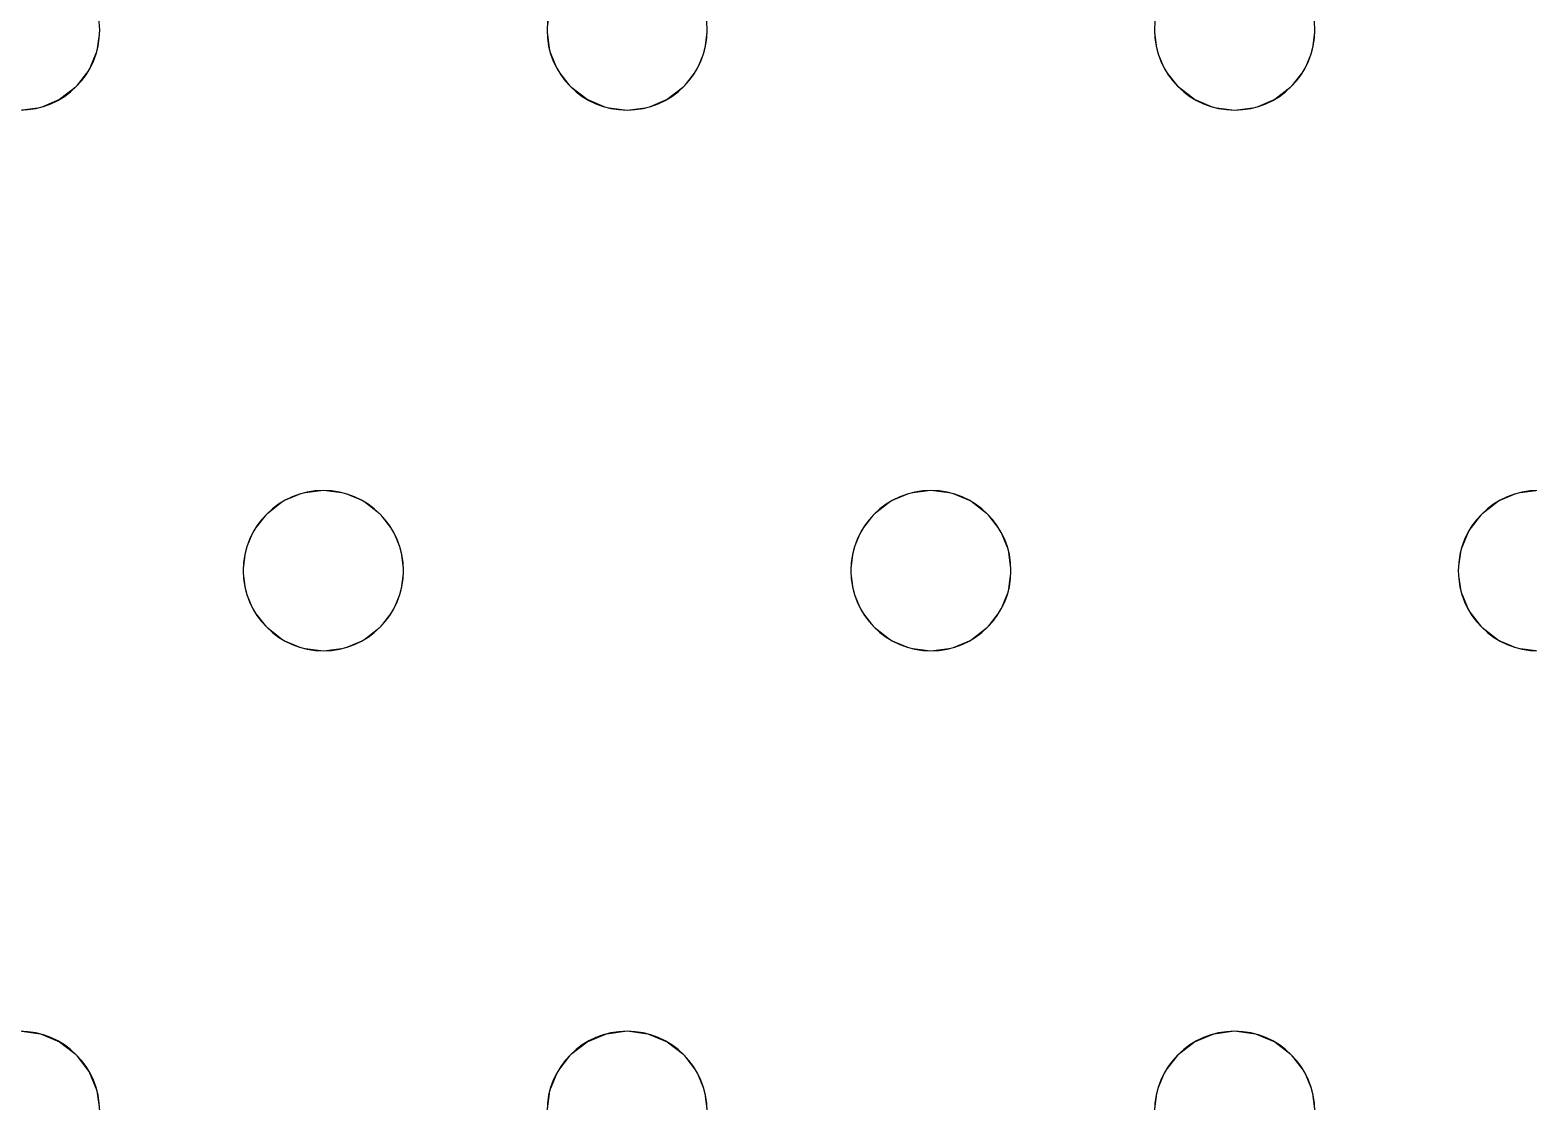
# Model space of a CAD drawing. Header units: millimetres. Extents: x -1 to 1201, y -701 to 1.
# Drawn here: x 231.4 to 306.2, y -259.5 to -206 of the extents above; entities that cross this region are included whole.
import ezdxf

# ---------------------------------------------------------------- set-up
doc = ezdxf.new("R2010")
doc.units = ezdxf.units.MM
doc.layers.add('IQ_200_3D', color=1, linetype='Continuous')
doc.layers.add('IQ_204_2D', color=7, linetype='Continuous')

msp = doc.modelspace()

# ---------------------------------------------------------------- linework, layer by layer
at = {"layer": 'IQ_200_3D', "lineweight": 18}
for points, invisible_edges in [([(257.216, -206, 890), (257.352, -204.965, 890), (234.882, -206, 890), (234.746, -207.035, 890)], 10), ([(234.746, -207.035, 890), (234.347, -208, 890), (257.352, -207.035, 890), (257.216, -206, 890)], 10), ([(234.746, -207.035, 888), (234.882, -206, 888), (257.216, -206, 888), (257.352, -207.035, 888)], 10), ([(234.746, -207.035, 890), (234.882, -206, 890), (234.882, -206, 888), (234.746, -207.035, 888)], 8), ([(257.216, -206, 890), (257.352, -207.035, 890), (257.352, -207.035, 888), (257.216, -206, 888)], 2), ([(287.549, -206, 890), (265.216, -206, 890), (265.079, -207.035, 890), (287.685, -207.035, 890)], 5), ([(265.079, -207.035, 888), (265.216, -206, 888), (287.549, -206, 888), (287.685, -207.035, 888)], 10), ([(265.079, -207.035, 890), (265.216, -206, 890), (265.216, -206, 888), (265.079, -207.035, 888)], 8), ([(287.549, -206, 890), (287.685, -207.035, 890), (287.685, -207.035, 888), (287.549, -206, 888)], 2), ([(295.413, -207.035, 890), (318.019, -207.035, 890), (317.882, -206, 890), (295.549, -206, 890)], 5), ([(317.882, -206, 888), (318.019, -207.035, 888), (295.413, -207.035, 888), (295.549, -206, 888)], 10), ([(295.413, -207.035, 890), (295.549, -206, 890), (295.549, -206, 888), (295.413, -207.035, 888)], 8), ([(234.347, -208, 890), (257.752, -208, 890), (257.352, -207.035, 890)], 13), ([(234.347, -208, 888), (234.746, -207.035, 888), (257.352, -207.035, 888), (257.752, -208, 888)], 10), ([(234.347, -208, 890), (234.746, -207.035, 890), (234.746, -207.035, 888), (234.347, -208, 888)], 10), ([(257.352, -207.035, 890), (257.752, -208, 890), (257.752, -208, 888), (257.352, -207.035, 888)], 10), ([(287.685, -207.035, 890), (265.079, -207.035, 890), (264.68, -208, 890), (288.085, -208, 890)], 5), ([(264.68, -208, 888), (265.079, -207.035, 888), (287.685, -207.035, 888), (288.085, -208, 888)], 10), ([(264.68, -208, 890), (265.079, -207.035, 890), (265.079, -207.035, 888), (264.68, -208, 888)], 10), ([(287.685, -207.035, 890), (288.085, -208, 890), (288.085, -208, 888), (287.685, -207.035, 888)], 10), ([(318.019, -207.035, 890), (295.413, -207.035, 890), (295.013, -208, 890), (318.418, -208, 890)], 5), ([(318.418, -208, 888), (306.716, -229, 888), (295.013, -208, 888), (318.019, -207.035, 888)], 7), ([(295.013, -208, 888), (295.413, -207.035, 888), (318.019, -207.035, 888)], 14), ([(295.013, -208, 890), (295.413, -207.035, 890), (295.413, -207.035, 888), (295.013, -208, 888)], 10), ([(234.347, -208, 890), (233.711, -208.828, 890), (246.049, -229, 890), (257.752, -208, 890)], 14), ([(246.049, -229, 888), (245.014, -229.136, 888), (233.711, -208.828, 888), (234.347, -208, 888)], 10), ([(233.711, -208.828, 890), (234.347, -208, 890), (234.347, -208, 888), (233.711, -208.828, 888)], 10), ([(246.049, -229, 888), (234.347, -208, 888), (257.752, -208, 888), (258.387, -208.828, 888)], 11), ([(258.387, -208.828, 890), (257.752, -208, 890), (246.049, -229, 890), (247.084, -229.136, 890)], 10), ([(257.752, -208, 890), (258.387, -208.828, 890), (258.387, -208.828, 888), (257.752, -208, 888)], 10), ([(264.68, -208, 890), (264.044, -208.828, 890), (276.382, -229, 890), (288.085, -208, 890)], 14), ([(264.044, -208.828, 888), (264.68, -208, 888), (276.382, -229, 888), (275.347, -229.136, 888)], 10), ([(264.044, -208.828, 890), (264.68, -208, 890), (264.68, -208, 888), (264.044, -208.828, 888)], 10), ([(264.68, -208, 888), (288.085, -208, 888), (276.382, -229, 888)], 15), ([(288.721, -208.828, 890), (288.085, -208, 890), (276.382, -229, 890)], 14), ([(288.721, -208.828, 888), (277.418, -229.136, 888), (276.382, -229, 888), (288.085, -208, 888)], 5), ([(288.085, -208, 890), (288.721, -208.828, 890), (288.721, -208.828, 888), (288.085, -208, 888)], 10), ([(306.716, -229, 890), (318.418, -208, 890), (295.013, -208, 890), (294.378, -208.828, 890)], 11), ([(306.716, -229, 888), (305.68, -229.136, 888), (294.378, -208.828, 888), (295.013, -208, 888)], 10), ([(294.378, -208.828, 890), (295.013, -208, 890), (295.013, -208, 888), (294.378, -208.828, 888)], 10), ([(233.711, -208.828, 890), (232.882, -209.464, 890), (245.014, -229.136, 890), (246.049, -229, 890)], 10), ([(232.882, -209.464, 888), (233.711, -208.828, 888), (245.014, -229.136, 888)], 14), ([(232.882, -209.464, 890), (233.711, -208.828, 890), (233.711, -208.828, 888), (232.882, -209.464, 888)], 10), ([(247.084, -229.136, 888), (246.049, -229, 888), (258.387, -208.828, 888), (259.216, -209.464, 888)], 10), ([(259.216, -209.464, 890), (258.387, -208.828, 890), (247.084, -229.136, 890), (248.049, -229.536, 890)], 10), ([(258.387, -208.828, 890), (259.216, -209.464, 890), (259.216, -209.464, 888), (258.387, -208.828, 888)], 10), ([(264.044, -208.828, 890), (263.216, -209.464, 890), (275.347, -229.136, 890), (276.382, -229, 890)], 10), ([(263.216, -209.464, 888), (264.044, -208.828, 888), (275.347, -229.136, 888), (274.382, -229.536, 888)], 10), ([(263.216, -209.464, 890), (264.044, -208.828, 890), (264.044, -208.828, 888), (263.216, -209.464, 888)], 10), ([(277.418, -229.136, 890), (289.549, -209.464, 890), (288.721, -208.828, 890), (276.382, -229, 890)], 5), ([(289.549, -209.464, 888), (277.418, -229.136, 888), (288.721, -208.828, 888)], 3), ([(288.721, -208.828, 890), (289.549, -209.464, 890), (289.549, -209.464, 888), (288.721, -208.828, 888)], 10), ([(294.378, -208.828, 890), (293.549, -209.464, 890), (305.68, -229.136, 890), (306.716, -229, 890)], 10), ([(305.68, -229.136, 888), (304.716, -229.536, 888), (293.549, -209.464, 888), (294.378, -208.828, 888)], 10), ([(293.549, -209.464, 890), (294.378, -208.828, 890), (294.378, -208.828, 888), (293.549, -209.464, 888)], 10), ([(219.18, -231, 890), (242.585, -231, 890), (230.882, -210, 890)], 15), ([(230.882, -210, 888), (243.221, -230.172, 888), (242.585, -231, 888), (219.18, -231, 888)], 13), ([(243.221, -230.172, 890), (231.918, -209.864, 890), (230.882, -210, 890), (242.585, -231, 890)], 5), ([(243.221, -230.172, 888), (230.882, -210, 888), (231.918, -209.864, 888), (244.049, -229.536, 888)], 5), ([(231.918, -209.864, 888), (230.882, -210, 888), (230.882, -210, 890), (231.918, -209.864, 890)], 10), ([(244.049, -229.536, 890), (232.882, -209.464, 890), (231.918, -209.864, 890), (243.221, -230.172, 890)], 5), ([(232.882, -209.464, 888), (245.014, -229.136, 888), (244.049, -229.536, 888), (231.918, -209.864, 888)], 5), ([(231.918, -209.864, 890), (232.882, -209.464, 890), (232.882, -209.464, 888), (231.918, -209.864, 888)], 10), ([(232.882, -209.464, 890), (244.049, -229.536, 890), (245.014, -229.136, 890)], 13), ([(248.049, -229.536, 888), (247.084, -229.136, 888), (259.216, -209.464, 888), (260.18, -209.864, 888)], 10), ([(260.18, -209.864, 890), (259.216, -209.464, 890), (248.049, -229.536, 890), (248.878, -230.172, 890)], 10), ([(260.18, -209.864, 888), (261.216, -210, 888), (248.878, -230.172, 888), (248.049, -229.536, 888)], 10), ([(261.216, -210, 890), (260.18, -209.864, 890), (248.878, -230.172, 890), (249.513, -231, 890)], 10), ([(249.513, -231, 888), (248.878, -230.172, 888), (261.216, -210, 888), (272.918, -231, 888)], 14), ([(272.918, -231, 890), (261.216, -210, 890), (249.513, -231, 890), (272.519, -231.965, 890)], 7), ([(259.216, -209.464, 890), (260.18, -209.864, 890), (260.18, -209.864, 888), (259.216, -209.464, 888)], 10), ([(261.216, -210, 888), (260.18, -209.864, 888), (260.18, -209.864, 890), (261.216, -210, 890)], 10), ([(262.251, -209.864, 890), (261.216, -210, 890), (273.554, -230.172, 890), (274.382, -229.536, 890)], 10), ([(273.554, -230.172, 888), (261.216, -210, 888), (262.251, -209.864, 888), (274.382, -229.536, 888)], 5), ([(262.251, -209.864, 888), (261.216, -210, 888), (261.216, -210, 890), (262.251, -209.864, 890)], 10), ([(272.918, -231, 890), (273.554, -230.172, 890), (261.216, -210, 890)], 14), ([(261.216, -210, 888), (273.554, -230.172, 888), (272.918, -231, 888)], 13), ([(263.216, -209.464, 890), (262.251, -209.864, 890), (274.382, -229.536, 890), (275.347, -229.136, 890)], 10), ([(274.382, -229.536, 888), (262.251, -209.864, 888), (263.216, -209.464, 888)], 13), ([(262.251, -209.864, 890), (263.216, -209.464, 890), (263.216, -209.464, 888), (262.251, -209.864, 888)], 10), ([(289.549, -209.464, 890), (277.418, -229.136, 890), (278.382, -229.536, 890)], 13), ([(278.382, -229.536, 888), (277.418, -229.136, 888), (289.549, -209.464, 888), (290.514, -209.864, 888)], 10), ([(290.514, -209.864, 890), (289.549, -209.464, 890), (278.382, -229.536, 890), (279.211, -230.172, 890)], 10), ([(290.514, -209.864, 888), (291.549, -210, 888), (279.211, -230.172, 888), (278.382, -229.536, 888)], 10), ([(291.549, -210, 890), (290.514, -209.864, 890), (279.211, -230.172, 890), (279.847, -231, 890)], 10), ([(279.847, -231, 888), (279.211, -230.172, 888), (291.549, -210, 888), (303.252, -231, 888)], 14), ([(303.252, -231, 890), (291.549, -210, 890), (279.847, -231, 890), (302.852, -231.965, 890)], 7), ([(289.549, -209.464, 890), (290.514, -209.864, 890), (290.514, -209.864, 888), (289.549, -209.464, 888)], 10), ([(291.549, -210, 888), (290.514, -209.864, 888), (290.514, -209.864, 890), (291.549, -210, 890)], 10), ([(303.887, -230.172, 890), (304.716, -229.536, 890), (292.584, -209.864, 890), (291.549, -210, 890)], 10), ([(303.887, -230.172, 888), (303.252, -231, 888), (291.549, -210, 888), (292.584, -209.864, 888)], 10), ([(292.584, -209.864, 888), (291.549, -210, 888), (291.549, -210, 890), (292.584, -209.864, 890)], 10), ([(303.887, -230.172, 890), (291.549, -210, 890), (303.252, -231, 890)], 3), ([(293.549, -209.464, 890), (292.584, -209.864, 890), (304.716, -229.536, 890), (305.68, -229.136, 890)], 10), ([(304.716, -229.536, 888), (303.887, -230.172, 888), (292.584, -209.864, 888), (293.549, -209.464, 888)], 10), ([(292.584, -209.864, 890), (293.549, -209.464, 890), (293.549, -209.464, 888), (292.584, -209.864, 888)], 10), ([(244.049, -229.536, 890), (243.221, -230.172, 890), (243.221, -230.172, 888), (244.049, -229.536, 888)], 10), ([(245.014, -229.136, 890), (244.049, -229.536, 890), (244.049, -229.536, 888), (245.014, -229.136, 888)], 10), ([(245.014, -229.136, 888), (246.049, -229, 888), (246.049, -229, 890), (245.014, -229.136, 890)], 10), ([(246.049, -229, 888), (247.084, -229.136, 888), (247.084, -229.136, 890), (246.049, -229, 890)], 10), ([(248.049, -229.536, 890), (247.084, -229.136, 890), (247.084, -229.136, 888), (248.049, -229.536, 888)], 10), ([(248.878, -230.172, 890), (248.049, -229.536, 890), (248.049, -229.536, 888), (248.878, -230.172, 888)], 10), ([(274.382, -229.536, 890), (273.554, -230.172, 890), (273.554, -230.172, 888), (274.382, -229.536, 888)], 10), ([(275.347, -229.136, 890), (274.382, -229.536, 890), (274.382, -229.536, 888), (275.347, -229.136, 888)], 10), ([(275.347, -229.136, 888), (276.382, -229, 888), (276.382, -229, 890), (275.347, -229.136, 890)], 10), ([(276.382, -229, 888), (277.418, -229.136, 888), (277.418, -229.136, 890), (276.382, -229, 890)], 10), ([(278.382, -229.536, 890), (277.418, -229.136, 890), (277.418, -229.136, 888), (278.382, -229.536, 888)], 10), ([(279.211, -230.172, 890), (278.382, -229.536, 890), (278.382, -229.536, 888), (279.211, -230.172, 888)], 10), ([(304.716, -229.536, 890), (303.887, -230.172, 890), (303.887, -230.172, 888), (304.716, -229.536, 888)], 10), ([(305.68, -229.136, 890), (304.716, -229.536, 890), (304.716, -229.536, 888), (305.68, -229.136, 888)], 10), ([(305.68, -229.136, 888), (306.716, -229, 888), (306.716, -229, 890), (305.68, -229.136, 890)], 10), ([(243.221, -230.172, 890), (242.585, -231, 890), (242.585, -231, 888), (243.221, -230.172, 888)], 10), ([(249.513, -231, 890), (248.878, -230.172, 890), (248.878, -230.172, 888), (249.513, -231, 888)], 10), ([(273.554, -230.172, 890), (272.918, -231, 890), (272.918, -231, 888), (273.554, -230.172, 888)], 10), ([(279.847, -231, 890), (279.211, -230.172, 890), (279.211, -230.172, 888), (279.847, -231, 888)], 10), ([(303.887, -230.172, 890), (303.252, -231, 890), (303.252, -231, 888), (303.887, -230.172, 888)], 10), ([(219.18, -231, 890), (219.579, -231.965, 890), (242.185, -231.965, 890), (242.585, -231, 890)], 10), ([(219.18, -231, 888), (242.585, -231, 888), (242.185, -231.965, 888), (219.579, -231.965, 888)], 5), ([(242.585, -231, 890), (242.185, -231.965, 890), (242.185, -231.965, 888), (242.585, -231, 888)], 10), ([(249.513, -231, 890), (249.913, -231.965, 890), (272.519, -231.965, 890)], 14), ([(272.519, -231.965, 888), (249.913, -231.965, 888), (249.513, -231, 888), (272.918, -231, 888)], 5), ([(249.913, -231.965, 890), (249.513, -231, 890), (249.513, -231, 888), (249.913, -231.965, 888)], 10), ([(272.918, -231, 890), (272.519, -231.965, 890), (272.519, -231.965, 888), (272.918, -231, 888)], 10), ([(279.847, -231, 890), (280.246, -231.965, 890), (302.852, -231.965, 890)], 14), ([(302.852, -231.965, 888), (280.246, -231.965, 888), (279.847, -231, 888), (303.252, -231, 888)], 5), ([(280.246, -231.965, 890), (279.847, -231, 890), (279.847, -231, 888), (280.246, -231.965, 888)], 10), ([(303.252, -231, 890), (302.852, -231.965, 890), (302.852, -231.965, 888), (303.252, -231, 888)], 10), ([(219.579, -231.965, 890), (219.716, -233, 890), (242.049, -233, 890), (242.185, -231.965, 890)], 10), ([(242.049, -233, 888), (219.716, -233, 888), (219.579, -231.965, 888), (242.185, -231.965, 888)], 5), ([(242.185, -231.965, 890), (242.049, -233, 890), (242.049, -233, 888), (242.185, -231.965, 888)], 8), ([(249.913, -231.965, 890), (250.049, -233, 890), (272.382, -233, 890), (272.519, -231.965, 890)], 10), ([(272.382, -233, 888), (250.049, -233, 888), (249.913, -231.965, 888), (272.519, -231.965, 888)], 5), ([(250.049, -233, 890), (249.913, -231.965, 890), (249.913, -231.965, 888), (250.049, -233, 888)], 2), ([(272.519, -231.965, 890), (272.382, -233, 890), (272.382, -233, 888), (272.519, -231.965, 888)], 8), ([(280.246, -231.965, 890), (280.382, -233, 890), (302.716, -233, 890), (302.852, -231.965, 890)], 10), ([(302.716, -233, 888), (280.382, -233, 888), (280.246, -231.965, 888), (302.852, -231.965, 888)], 5), ([(280.382, -233, 890), (280.246, -231.965, 890), (280.246, -231.965, 888), (280.382, -233, 888)], 2), ([(302.852, -231.965, 890), (302.716, -233, 890), (302.716, -233, 888), (302.852, -231.965, 888)], 8), ([(242.049, -233, 890), (219.716, -233, 890), (219.579, -234.035, 890), (242.185, -234.035, 890)], 5), ([(219.579, -234.035, 888), (219.716, -233, 888), (242.049, -233, 888), (242.185, -234.035, 888)], 10), ([(242.049, -233, 890), (242.185, -234.035, 890), (242.185, -234.035, 888), (242.049, -233, 888)], 2), ([(272.382, -233, 890), (250.049, -233, 890), (249.913, -234.035, 890), (272.519, -234.035, 890)], 5), ([(272.382, -233, 888), (272.519, -234.035, 888), (249.913, -234.035, 888), (250.049, -233, 888)], 10), ([(249.913, -234.035, 890), (250.049, -233, 890), (250.049, -233, 888), (249.913, -234.035, 888)], 8), ([(272.382, -233, 890), (272.519, -234.035, 890), (272.519, -234.035, 888), (272.382, -233, 888)], 2), ([(302.716, -233, 890), (280.382, -233, 890), (280.246, -234.035, 890), (302.852, -234.035, 890)], 5), ([(302.716, -233, 888), (302.852, -234.035, 888), (280.246, -234.035, 888), (280.382, -233, 888)], 10), ([(280.246, -234.035, 890), (280.382, -233, 890), (280.382, -233, 888), (280.246, -234.035, 888)], 8), ([(302.716, -233, 890), (302.852, -234.035, 890), (302.852, -234.035, 888), (302.716, -233, 888)], 2), ([(242.185, -234.035, 890), (219.579, -234.035, 890), (219.18, -235, 890), (242.585, -235, 890)], 5), ([(219.18, -235, 888), (242.185, -234.035, 888), (242.585, -235, 888), (230.882, -256, 888)], 13), ([(242.185, -234.035, 888), (219.18, -235, 888), (219.579, -234.035, 888)], 13), ([(242.185, -234.035, 890), (242.585, -235, 890), (242.585, -235, 888), (242.185, -234.035, 888)], 10), ([(272.519, -234.035, 890), (249.913, -234.035, 890), (249.513, -235, 890)], 13), ([(249.513, -235, 890), (261.216, -256, 890), (272.918, -235, 890), (272.519, -234.035, 890)], 11), ([(272.519, -234.035, 888), (272.918, -235, 888), (249.513, -235, 888), (249.913, -234.035, 888)], 10), ([(249.513, -235, 890), (249.913, -234.035, 890), (249.913, -234.035, 888), (249.513, -235, 888)], 10), ([(272.519, -234.035, 890), (272.918, -235, 890), (272.918, -235, 888), (272.519, -234.035, 888)], 10), ([(302.852, -234.035, 890), (280.246, -234.035, 890), (279.847, -235, 890), (303.252, -235, 890)], 5), ([(302.852, -234.035, 888), (303.252, -235, 888), (279.847, -235, 888), (280.246, -234.035, 888)], 10), ([(279.847, -235, 890), (280.246, -234.035, 890), (280.246, -234.035, 888), (279.847, -235, 888)], 10), ([(302.852, -234.035, 890), (303.252, -235, 890), (303.252, -235, 888), (302.852, -234.035, 888)], 10), ([(230.882, -256, 890), (243.221, -235.828, 890), (242.585, -235, 890), (219.18, -235, 890)], 13), ([(243.221, -235.828, 888), (231.918, -256.136, 888), (230.882, -256, 888), (242.585, -235, 888)], 5), ([(242.585, -235, 890), (243.221, -235.828, 890), (243.221, -235.828, 888), (242.585, -235, 888)], 10), ([(249.513, -235, 890), (248.878, -235.828, 890), (261.216, -256, 890)], 14), ([(249.513, -235, 888), (272.918, -235, 888), (261.216, -256, 888), (248.878, -235.828, 888)], 7), ([(248.878, -235.828, 890), (249.513, -235, 890), (249.513, -235, 888), (248.878, -235.828, 888)], 10), ([(272.918, -235, 890), (261.216, -256, 890), (273.554, -235.828, 890)], 3), ([(273.554, -235.828, 888), (262.251, -256.136, 888), (261.216, -256, 888), (272.918, -235, 888)], 5), ([(272.918, -235, 890), (273.554, -235.828, 890), (273.554, -235.828, 888), (272.918, -235, 888)], 10), ([(279.847, -235, 890), (279.211, -235.828, 890), (291.549, -256, 890)], 14), ([(291.549, -256, 888), (290.514, -256.136, 888), (279.211, -235.828, 888), (279.847, -235, 888)], 10), ([(279.211, -235.828, 890), (279.847, -235, 890), (279.847, -235, 888), (279.211, -235.828, 888)], 10), ([(303.252, -235, 890), (279.847, -235, 890), (291.549, -256, 890), (303.887, -235.828, 890)], 7), ([(303.252, -235, 888), (303.887, -235.828, 888), (291.549, -256, 888), (279.847, -235, 888)], 14), ([(303.252, -235, 890), (303.887, -235.828, 890), (303.887, -235.828, 888), (303.252, -235, 888)], 10), ([(231.918, -256.136, 890), (244.049, -236.464, 890), (243.221, -235.828, 890), (230.882, -256, 890)], 5), ([(244.049, -236.464, 888), (232.882, -256.536, 888), (231.918, -256.136, 888), (243.221, -235.828, 888)], 5), ([(243.221, -235.828, 890), (244.049, -236.464, 890), (244.049, -236.464, 888), (243.221, -235.828, 888)], 10), ([(248.878, -235.828, 890), (248.049, -236.464, 890), (260.18, -256.136, 890), (261.216, -256, 890)], 10), ([(260.18, -256.136, 888), (248.049, -236.464, 888), (248.878, -235.828, 888), (261.216, -256, 888)], 5), ([(248.049, -236.464, 890), (248.878, -235.828, 890), (248.878, -235.828, 888), (248.049, -236.464, 888)], 10), ([(262.251, -256.136, 890), (274.382, -236.464, 890), (273.554, -235.828, 890), (261.216, -256, 890)], 5), ([(274.382, -236.464, 888), (263.216, -256.536, 888), (262.251, -256.136, 888), (273.554, -235.828, 888)], 5), ([(273.554, -235.828, 890), (274.382, -236.464, 890), (274.382, -236.464, 888), (273.554, -235.828, 888)], 10), ([(279.211, -235.828, 890), (278.382, -236.464, 890), (290.514, -256.136, 890), (291.549, -256, 890)], 10), ([(290.514, -256.136, 888), (278.382, -236.464, 888), (279.211, -235.828, 888)], 13), ([(278.382, -236.464, 890), (279.211, -235.828, 890), (279.211, -235.828, 888), (278.382, -236.464, 888)], 10), ([(292.584, -256.136, 890), (304.716, -236.464, 890), (303.887, -235.828, 890), (291.549, -256, 890)], 5), ([(292.584, -256.136, 888), (291.549, -256, 888), (303.887, -235.828, 888), (304.716, -236.464, 888)], 10), ([(303.887, -235.828, 890), (304.716, -236.464, 890), (304.716, -236.464, 888), (303.887, -235.828, 888)], 10), ([(244.049, -236.464, 890), (231.918, -256.136, 890), (232.882, -256.536, 890)], 13), ([(245.014, -236.864, 890), (244.049, -236.464, 890), (232.882, -256.536, 890), (233.711, -257.172, 890)], 10), ([(245.014, -236.864, 888), (232.882, -256.536, 888), (244.049, -236.464, 888)], 3), ([(245.014, -236.864, 888), (246.049, -237, 888), (233.711, -257.172, 888), (232.882, -256.536, 888)], 10), ([(246.049, -237, 890), (245.014, -236.864, 890), (233.711, -257.172, 890), (234.347, -258, 890)], 10), ([(234.347, -258, 888), (233.711, -257.172, 888), (246.049, -237, 888)], 14), ([(257.752, -258, 890), (246.049, -237, 890), (234.347, -258, 890)], 15), ([(234.347, -258, 888), (246.049, -237, 888), (257.752, -258, 888), (257.352, -258.965, 888)], 11), ([(244.049, -236.464, 890), (245.014, -236.864, 890), (245.014, -236.864, 888), (244.049, -236.464, 888)], 10), ([(246.049, -237, 888), (245.014, -236.864, 888), (245.014, -236.864, 890), (246.049, -237, 890)], 10), ([(258.387, -257.172, 890), (247.084, -236.864, 890), (246.049, -237, 890), (257.752, -258, 890)], 5), ([(258.387, -257.172, 888), (257.752, -258, 888), (246.049, -237, 888), (247.084, -236.864, 888)], 10), ([(247.084, -236.864, 888), (246.049, -237, 888), (246.049, -237, 890), (247.084, -236.864, 890)], 10), ([(248.049, -236.464, 890), (247.084, -236.864, 890), (259.216, -256.536, 890), (260.18, -256.136, 890)], 10), ([(247.084, -236.864, 888), (248.049, -236.464, 888), (259.216, -256.536, 888), (258.387, -257.172, 888)], 10), ([(247.084, -236.864, 890), (248.049, -236.464, 890), (248.049, -236.464, 888), (247.084, -236.864, 888)], 10), ([(247.084, -236.864, 890), (258.387, -257.172, 890), (259.216, -256.536, 890)], 13), ([(248.049, -236.464, 888), (260.18, -256.136, 888), (259.216, -256.536, 888)], 13), ([(274.382, -236.464, 890), (262.251, -256.136, 890), (263.216, -256.536, 890)], 13), ([(275.347, -236.864, 890), (274.382, -236.464, 890), (263.216, -256.536, 890), (264.044, -257.172, 890)], 10), ([(275.347, -236.864, 888), (264.044, -257.172, 888), (263.216, -256.536, 888), (274.382, -236.464, 888)], 5), ([(276.382, -237, 890), (275.347, -236.864, 890), (264.044, -257.172, 890), (264.68, -258, 890)], 10), ([(276.382, -237, 888), (264.68, -258, 888), (264.044, -257.172, 888), (275.347, -236.864, 888)], 5), ([(276.382, -237, 890), (264.68, -258, 890), (288.085, -258, 890), (288.721, -257.172, 890)], 11), ([(288.085, -258, 888), (264.68, -258, 888), (276.382, -237, 888), (288.721, -257.172, 888)], 7), ([(274.382, -236.464, 890), (275.347, -236.864, 890), (275.347, -236.864, 888), (274.382, -236.464, 888)], 10), ([(276.382, -237, 888), (275.347, -236.864, 888), (275.347, -236.864, 890), (276.382, -237, 890)], 10), ([(277.418, -236.864, 890), (276.382, -237, 890), (288.721, -257.172, 890), (289.549, -256.536, 890)], 10), ([(288.721, -257.172, 888), (276.382, -237, 888), (277.418, -236.864, 888), (289.549, -256.536, 888)], 5), ([(277.418, -236.864, 888), (276.382, -237, 888), (276.382, -237, 890), (277.418, -236.864, 890)], 10), ([(278.382, -236.464, 890), (277.418, -236.864, 890), (289.549, -256.536, 890), (290.514, -256.136, 890)], 10), ([(289.549, -256.536, 888), (277.418, -236.864, 888), (278.382, -236.464, 888), (290.514, -256.136, 888)], 5), ([(277.418, -236.864, 890), (278.382, -236.464, 890), (278.382, -236.464, 888), (277.418, -236.864, 888)], 10), ([(304.716, -236.464, 890), (292.584, -256.136, 890), (293.549, -256.536, 890)], 13), ([(293.549, -256.536, 888), (292.584, -256.136, 888), (304.716, -236.464, 888), (305.68, -236.864, 888)], 10), ([(305.68, -236.864, 890), (304.716, -236.464, 890), (293.549, -256.536, 890), (294.378, -257.172, 890)], 10), ([(305.68, -236.864, 888), (306.716, -237, 888), (294.378, -257.172, 888), (293.549, -256.536, 888)], 10), ([(306.716, -237, 890), (305.68, -236.864, 890), (294.378, -257.172, 890), (295.013, -258, 890)], 10), ([(306.716, -237, 888), (295.013, -258, 888), (294.378, -257.172, 888)], 13), ([(295.013, -258, 890), (318.418, -258, 890), (306.716, -237, 890)], 15), ([(318.418, -258, 888), (318.019, -258.965, 888), (295.013, -258, 888), (306.716, -237, 888)], 14), ([(304.716, -236.464, 890), (305.68, -236.864, 890), (305.68, -236.864, 888), (304.716, -236.464, 888)], 10), ([(306.716, -237, 888), (305.68, -236.864, 888), (305.68, -236.864, 890), (306.716, -237, 890)], 10), ([(230.882, -256, 888), (231.918, -256.136, 888), (231.918, -256.136, 890), (230.882, -256, 890)], 10), ([(232.882, -256.536, 890), (231.918, -256.136, 890), (231.918, -256.136, 888), (232.882, -256.536, 888)], 10), ([(233.711, -257.172, 890), (232.882, -256.536, 890), (232.882, -256.536, 888), (233.711, -257.172, 888)], 10), ([(259.216, -256.536, 890), (258.387, -257.172, 890), (258.387, -257.172, 888), (259.216, -256.536, 888)], 10), ([(260.18, -256.136, 890), (259.216, -256.536, 890), (259.216, -256.536, 888), (260.18, -256.136, 888)], 10), ([(260.18, -256.136, 888), (261.216, -256, 888), (261.216, -256, 890), (260.18, -256.136, 890)], 10), ([(261.216, -256, 888), (262.251, -256.136, 888), (262.251, -256.136, 890), (261.216, -256, 890)], 10), ([(263.216, -256.536, 890), (262.251, -256.136, 890), (262.251, -256.136, 888), (263.216, -256.536, 888)], 10), ([(264.044, -257.172, 890), (263.216, -256.536, 890), (263.216, -256.536, 888), (264.044, -257.172, 888)], 10), ([(289.549, -256.536, 890), (288.721, -257.172, 890), (288.721, -257.172, 888), (289.549, -256.536, 888)], 10), ([(290.514, -256.136, 890), (289.549, -256.536, 890), (289.549, -256.536, 888), (290.514, -256.136, 888)], 10), ([(290.514, -256.136, 888), (291.549, -256, 888), (291.549, -256, 890), (290.514, -256.136, 890)], 10), ([(291.549, -256, 888), (292.584, -256.136, 888), (292.584, -256.136, 890), (291.549, -256, 890)], 10), ([(293.549, -256.536, 890), (292.584, -256.136, 890), (292.584, -256.136, 888), (293.549, -256.536, 888)], 10), ([(294.378, -257.172, 890), (293.549, -256.536, 890), (293.549, -256.536, 888), (294.378, -257.172, 888)], 10), ([(234.347, -258, 890), (233.711, -257.172, 890), (233.711, -257.172, 888), (234.347, -258, 888)], 10), ([(258.387, -257.172, 890), (257.752, -258, 890), (257.752, -258, 888), (258.387, -257.172, 888)], 10), ([(264.68, -258, 890), (264.044, -257.172, 890), (264.044, -257.172, 888), (264.68, -258, 888)], 10), ([(288.721, -257.172, 890), (288.085, -258, 890), (288.085, -258, 888), (288.721, -257.172, 888)], 10), ([(295.013, -258, 890), (294.378, -257.172, 890), (294.378, -257.172, 888), (295.013, -258, 888)], 10), ([(234.347, -258, 890), (234.746, -258.965, 890), (257.352, -258.965, 890), (257.752, -258, 890)], 10), ([(234.746, -258.965, 888), (234.347, -258, 888), (257.352, -258.965, 888), (257.216, -260, 888)], 10), ([(234.746, -258.965, 890), (234.347, -258, 890), (234.347, -258, 888), (234.746, -258.965, 888)], 10), ([(257.752, -258, 890), (257.352, -258.965, 890), (257.352, -258.965, 888), (257.752, -258, 888)], 10), ([(287.685, -258.965, 890), (264.68, -258, 890), (265.079, -258.965, 890), (287.549, -260, 890)], 5), ([(264.68, -258, 890), (287.685, -258.965, 890), (288.085, -258, 890)], 13), ([(287.685, -258.965, 888), (265.079, -258.965, 888), (264.68, -258, 888), (288.085, -258, 888)], 5), ([(265.079, -258.965, 890), (264.68, -258, 890), (264.68, -258, 888), (265.079, -258.965, 888)], 10), ([(288.085, -258, 890), (287.685, -258.965, 890), (287.685, -258.965, 888), (288.085, -258, 888)], 10), ([(295.013, -258, 890), (295.413, -258.965, 890), (318.019, -258.965, 890), (318.418, -258, 890)], 10), ([(295.413, -258.965, 888), (295.013, -258, 888), (318.019, -258.965, 888), (317.882, -260, 888)], 10), ([(295.413, -258.965, 890), (295.013, -258, 890), (295.013, -258, 888), (295.413, -258.965, 888)], 10), ([(234.746, -258.965, 890), (234.882, -260, 890), (257.216, -260, 890), (257.352, -258.965, 890)], 10), ([(257.216, -260, 888), (257.352, -261.035, 888), (234.882, -260, 888), (234.746, -258.965, 888)], 10), ([(234.882, -260, 890), (234.746, -258.965, 890), (234.746, -258.965, 888), (234.882, -260, 888)], 2), ([(257.352, -258.965, 890), (257.216, -260, 890), (257.216, -260, 888), (257.352, -258.965, 888)], 8), ([(287.549, -260, 890), (265.079, -258.965, 890), (265.216, -260, 890), (287.685, -261.035, 890)], 5), ([(287.549, -260, 888), (265.216, -260, 888), (265.079, -258.965, 888), (287.685, -258.965, 888)], 5), ([(265.216, -260, 890), (265.079, -258.965, 890), (265.079, -258.965, 888), (265.216, -260, 888)], 2), ([(287.685, -258.965, 890), (287.549, -260, 890), (287.549, -260, 888), (287.685, -258.965, 888)], 8), ([(295.413, -258.965, 890), (295.549, -260, 890), (317.882, -260, 890), (318.019, -258.965, 890)], 10), ([(317.882, -260, 888), (318.019, -261.035, 888), (295.549, -260, 888), (295.413, -258.965, 888)], 10), ([(295.549, -260, 890), (295.413, -258.965, 890), (295.413, -258.965, 888), (295.549, -260, 888)], 2)]:
    msp.add_3dface(points, dxfattribs=dict(at, invisible_edges=invisible_edges))
at = {"layer": 'IQ_204_2D'}
for centre, start, end in [((230.882, -206), 0, 180), ((261.216, -206), 0, 180), ((291.549, -206), 0, 180), ((230.882, -206), 180, 0), ((261.216, -206), 180, 360), ((291.549, -206), 180, 0), ((246.049, -233), 0, 180), ((276.382, -233), 0, 180), ((306.716, -233), 0, 180), ((246.049, -233), 180, 0), ((276.382, -233), 180, 360), ((306.716, -233), 180, 0), ((230.882, -260), 0, 180), ((261.216, -260), 0, 180), ((291.549, -260), 0, 180)]:
    msp.add_arc(centre, 4, start, end, dxfattribs=at)

# ---------------------------------------------------------------- meshes
at = {"layer": 'IQ_200_3D', "lineweight": 18}
mesh = msp.add_polyface(dxfattribs=at)
corners = [(1200, 0, 850), (1200, -700, 850), (0, -700, 850), (0, 0, 850), (810.5, -594, 850), (811.556, -602.023, 850), (814.653, -609.5, 850), (819.58, -615.92, 850), (826, -620.847, 850), (833.477, -623.944, 850), (841.5, -625, 850), (1059.5, -625, 850), (1067.523, -623.944, 850), (1075, -620.847, 850), (1081.42, -615.92, 850), (1086.347, -609.5, 850), (1089.444, -602.023, 850), (1090.5, -594, 850), (1090.5, -476, 850), (1089.444, -467.977, 850), (1086.347, -460.5, 850), (1081.42, -454.08, 850), (1075, -449.153, 850), (1067.523, -446.056, 850), (1059.5, -445, 850), (841.5, -445, 850), (833.477, -446.056, 850), (826, -449.153, 850), (819.58, -454.08, 850), (814.653, -460.5, 850), (811.556, -467.977, 850), (810.5, -476, 850)]
mesh.append_faces([[corners[k] for k in face] for face in [(29, 3, 28), (6, 2, 5), (4, 2, 31), (23, 0, 22), (13, 1, 12), (15, 1, 14), (11, 1, 10)]], dxfattribs={"vtx0": -1, "vtx1": -1})
mesh.append_faces([[corners[k] for k in face] for face in [(3, 29, 30, 2), (2, 30, 31), (0, 25, 26), (2, 6, 7), (2, 9, 10, 1), (0, 20, 21), (1, 18, 19), (1, 15, 16)]], dxfattribs={"vtx0": -1, "vtx2": -1})
mesh.append_faces([[corners[k] for k in face] for face in [(27, 28, 3), (4, 5, 2), (7, 8, 2), (8, 9, 2), (23, 24, 0), (21, 22, 0), (24, 25, 0), (13, 14, 1), (11, 12, 1), (16, 17, 1), (17, 18, 1)]], dxfattribs={"vtx1": -1, "vtx2": -1})
mesh.append_faces([[corners[k] for k in face] for face in [(26, 27, 3, 0), (19, 20, 0, 1)]], dxfattribs={"vtx1": -1, "vtx3": -1})
mesh = msp.add_polyface(dxfattribs=at)
corners = [(1200, -700, 900), (1200, -23, 900), (0, -23, 900), (0, -700, 900), (90, -35.113, 900), (1110, -35.113, 900), (1129.382, -37.665, 900), (1147.443, -45.146, 900), (1162.953, -57.047, 900), (1174.854, -72.557, 900), (1182.335, -90.618, 900), (1184.887, -110, 900), (1184.887, -610, 900), (1182.335, -629.382, 900), (1174.854, -647.443, 900), (1162.953, -662.953, 900), (1147.443, -674.854, 900), (1129.382, -682.335, 900), (1110, -684.887, 900), (90, -684.887, 900), (70.618, -682.335, 900), (52.557, -674.854, 900), (37.047, -662.953, 900), (25.146, -647.443, 900), (17.665, -629.382, 900), (15.113, -610, 900), (15.113, -110, 900), (17.665, -90.618, 900), (25.146, -72.557, 900), (37.047, -57.047, 900), (52.557, -45.146, 900), (70.618, -37.665, 900)]
mesh.append_faces([[corners[k] for k in face] for face in [(9, 1, 8), (14, 0, 13), (31, 2, 30), (28, 2, 27), (21, 3, 20), (23, 3, 22)]], dxfattribs={"vtx0": -1, "vtx1": -1})
mesh.append_faces([[corners[k] for k in face] for face in [(1, 9, 10), (1, 11, 12, 0), (0, 14, 15), (0, 18, 19, 3), (2, 28, 29), (3, 23, 24)]], dxfattribs={"vtx0": -1, "vtx2": -1})
mesh.append_faces([[corners[k] for k in face] for face in [(10, 11, 1), (5, 6, 1), (7, 8, 1), (6, 7, 1), (12, 13, 0), (15, 16, 0), (17, 18, 0), (16, 17, 0), (31, 4, 2), (29, 30, 2), (26, 27, 2), (21, 22, 3), (19, 20, 3), (24, 25, 3)]], dxfattribs={"vtx1": -1, "vtx2": -1})
mesh.append_faces([[corners[k] for k in face] for face in [(4, 5, 1, 2), (25, 26, 2, 3)]], dxfattribs={"vtx1": -1, "vtx3": -1})
mesh = msp.add_polyface(dxfattribs=at)
corners = [(1110, -48.392, 890), (90, -48.392, 890), (66.424, -53.082, 890), (46.437, -66.437, 890), (33.082, -86.424, 890), (28.392, -110, 890), (28.392, -610, 890), (33.082, -633.576, 890), (46.437, -653.563, 890), (66.424, -666.918, 890), (90, -671.608, 890), (1110, -671.608, 890), (1133.576, -666.918, 890), (1153.563, -653.563, 890), (1166.918, -633.576, 890), (1171.608, -610, 890), (1171.608, -110, 890), (1166.918, -86.424, 890), (1153.563, -66.437, 890), (1133.576, -53.082, 890), (122.5, -418.034, 890), (1077.5, -418.034, 890), (1089.656, -419.634, 890), (1100.983, -424.326, 890), (1110.71, -431.79, 890), (1118.174, -441.517, 890), (1122.866, -452.844, 890), (1124.466, -465, 890), (1124.466, -605, 890), (1122.866, -617.156, 890), (1118.174, -628.483, 890), (1110.71, -638.21, 890), (1100.983, -645.674, 890), (1089.656, -650.366, 890), (1077.5, -651.966, 890), (122.5, -651.966, 890), (110.344, -650.366, 890), (99.017, -645.674, 890), (89.29, -638.21, 890), (81.826, -628.483, 890), (77.134, -617.156, 890), (75.534, -605, 890), (75.534, -465, 890), (77.134, -452.844, 890), (81.826, -441.517, 890), (89.29, -431.79, 890), (99.017, -424.326, 890), (110.344, -419.634, 890), (122.5, -68.034, 890), (1077.5, -68.034, 890), (1089.656, -69.634, 890), (1100.983, -74.326, 890), (1110.71, -81.79, 890), (1118.174, -91.517, 890), (1122.866, -102.844, 890), (1124.466, -115, 890), (1124.466, -351, 890), (1122.866, -363.156, 890), (1118.174, -374.483, 890), (1110.71, -384.21, 890), (1100.983, -391.674, 890), (1089.656, -396.366, 890), (1077.5, -397.966, 890), (122.5, -397.966, 890), (110.344, -396.366, 890), (99.017, -391.674, 890), (89.29, -384.21, 890), (81.826, -374.483, 890), (77.134, -363.156, 890), (75.534, -351, 890), (75.534, -115, 890), (77.134, -102.844, 890), (81.826, -91.517, 890), (89.29, -81.79, 890), (99.017, -74.326, 890), (110.344, -69.634, 890)]
mesh.append_faces([[corners[k] for k in face] for face in [(65, 47, 64), (75, 1, 74), (71, 5, 70), (73, 2, 72)]], dxfattribs={"vtx0": -1, "vtx1": -1})
mesh.append_faces([[corners[k] for k in face] for face in [(15, 28, 29, 14), (11, 32, 33), (16, 55, 56, 15), (54, 17, 18, 53), (53, 18, 19, 52), (52, 19, 0, 51), (0, 50, 51), (10, 37, 38, 9), (64, 47, 20, 63), (8, 39, 40, 7), (39, 8, 9, 38), (69, 42, 43), (3, 71, 72, 2)]], dxfattribs={"vtx0": -1, "vtx2": -1})
mesh.append_faces([[corners[k] for k in face] for face in [(6, 41, 42, 69)]], dxfattribs={"vtx0": -1, "vtx2": -1, "vtx3": -1})
mesh.append_faces([[corners[k] for k in face] for face in [(11, 33, 34, 35), (1, 75, 48, 49), (71, 3, 4, 5)]], dxfattribs={"vtx0": -1, "vtx3": -1})
mesh.append_faces([[corners[k] for k in face] for face in [(36, 37, 10)]], dxfattribs={"vtx1": -1, "vtx2": -1})
mesh.append_faces([[corners[k] for k in face] for face in [(27, 28, 15, 56)]], dxfattribs={"vtx1": -1, "vtx2": -1, "vtx3": -1})
mesh.append_faces([[corners[k] for k in face] for face in [(13, 14, 29, 30), (12, 13, 30, 31), (26, 27, 56, 57), (31, 32, 11, 12), (24, 25, 58, 59), (21, 22, 61, 62), (22, 23, 60, 61), (23, 24, 59, 60), (25, 26, 57, 58), (54, 55, 16, 17), (49, 50, 0, 1), (20, 21, 62, 63), (35, 36, 10, 11), (45, 46, 66, 67), (46, 47, 65, 66), (6, 7, 40, 41), (43, 44, 68, 69), (44, 45, 67, 68), (73, 74, 1, 2), (69, 70, 5, 6)]], dxfattribs={"vtx1": -1, "vtx3": -1})
mesh = msp.add_polyface(dxfattribs=at)
corners = [(122.5, -68.034, 860), (110.344, -69.634, 860), (99.017, -74.326, 860), (89.29, -81.79, 860), (81.826, -91.517, 860), (77.134, -102.844, 860), (75.534, -115, 860), (75.534, -351, 860), (77.134, -363.156, 860), (81.826, -374.483, 860), (89.29, -384.21, 860), (99.017, -391.674, 860), (110.344, -396.366, 860), (122.5, -397.966, 860), (1077.5, -397.966, 860), (1089.656, -396.366, 860), (1100.983, -391.674, 860), (1110.71, -384.21, 860), (1118.174, -374.483, 860), (1122.866, -363.156, 860), (1124.466, -351, 860), (1124.466, -115, 860), (1122.866, -102.844, 860), (1118.174, -91.517, 860), (1110.71, -81.79, 860), (1100.983, -74.326, 860), (1089.656, -69.634, 860), (1077.5, -68.034, 860), (640.451, -68.034, 860), (640.451, -105, 860), (639.258, -114.059, 860), (635.762, -122.5, 860), (630.2, -129.749, 860), (622.951, -135.311, 860), (614.51, -138.807, 860), (605.451, -140, 860), (594.549, -140, 860), (585.49, -138.807, 860), (577.049, -135.311, 860), (569.8, -129.749, 860), (564.238, -122.5, 860), (560.742, -114.059, 860), (559.549, -105, 860), (559.549, -68.034, 860), (600, -115, 860), (603.882, -114.489, 860), (607.5, -112.99, 860), (610.607, -110.607, 860), (612.99, -107.5, 860), (614.489, -103.882, 860), (615, -100, 860), (614.489, -96.118, 860), (612.99, -92.5, 860), (610.607, -89.393, 860), (607.5, -87.01, 860), (603.882, -85.511, 860), (600, -85, 860), (596.118, -85.511, 860), (592.5, -87.01, 860), (589.393, -89.393, 860), (587.01, -92.5, 860), (585.511, -96.118, 860), (585, -100, 860), (585.511, -103.882, 860), (587.01, -107.5, 860), (589.393, -110.607, 860), (592.5, -112.99, 860), (596.118, -114.489, 860)]
mesh.append_faces([[corners[k] for k in face] for face in [(0, 42, 43), (29, 27, 28), (65, 62, 63, 64), (48, 46, 47), (50, 48, 49)]], dxfattribs={"vtx0": -1})
mesh.append_faces([[corners[k] for k in face] for face in [(35, 14, 34)]], dxfattribs={"vtx0": -1, "vtx1": -1})
mesh.append_faces([[corners[k] for k in face] for face in [(62, 65, 45, 52)]], dxfattribs={"vtx0": -1, "vtx1": -1, "vtx2": -1, "vtx3": -1})
mesh.append_faces([[corners[k] for k in face] for face in [(13, 6, 7, 12), (14, 35, 36), (27, 29, 30), (65, 44, 45)]], dxfattribs={"vtx0": -1, "vtx2": -1})
mesh.append_faces([[corners[k] for k in face] for face in [(13, 39, 40, 0), (21, 26, 27, 14), (50, 45, 46, 48)]], dxfattribs={"vtx0": -1, "vtx2": -1, "vtx3": -1})
mesh.append_faces([[corners[k] for k in face] for face in [(7, 10, 11, 12), (20, 15, 16, 17)]], dxfattribs={"vtx0": -1, "vtx3": -1})
mesh.append_faces([[corners[k] for k in face] for face in [(38, 39, 13), (37, 38, 13), (2, 3, 6, 1), (41, 42, 0), (40, 41, 0), (33, 34, 14), (32, 33, 14), (30, 31, 27), (25, 26, 21, 24), (55, 56, 52)]], dxfattribs={"vtx1": -1, "vtx2": -1})
mesh.append_faces([[corners[k] for k in face] for face in [(0, 1, 6, 13), (31, 32, 14, 27), (61, 62, 52, 56)]], dxfattribs={"vtx1": -1, "vtx2": -1, "vtx3": -1})
mesh.append_faces([[corners[k] for k in face] for face in [(13, 14, 36, 37), (14, 15, 20, 21)]], dxfattribs={"vtx1": -1, "vtx3": -1})
mesh.append_faces([[corners[k] for k in face] for face in [(4, 5, 6, 3), (18, 19, 20, 17), (57, 58, 59, 56)]], dxfattribs={"vtx2": -1})
mesh.append_faces([[corners[k] for k in face] for face in [(59, 60, 61, 56), (50, 51, 52, 45)]], dxfattribs={"vtx2": -1, "vtx3": -1})
mesh.append_faces([[corners[k] for k in face] for face in [(7, 8, 9, 10), (21, 22, 23, 24), (65, 66, 67, 44), (52, 53, 54, 55)]], dxfattribs={"vtx3": -1})

doc.saveas('drawing.dxf')
